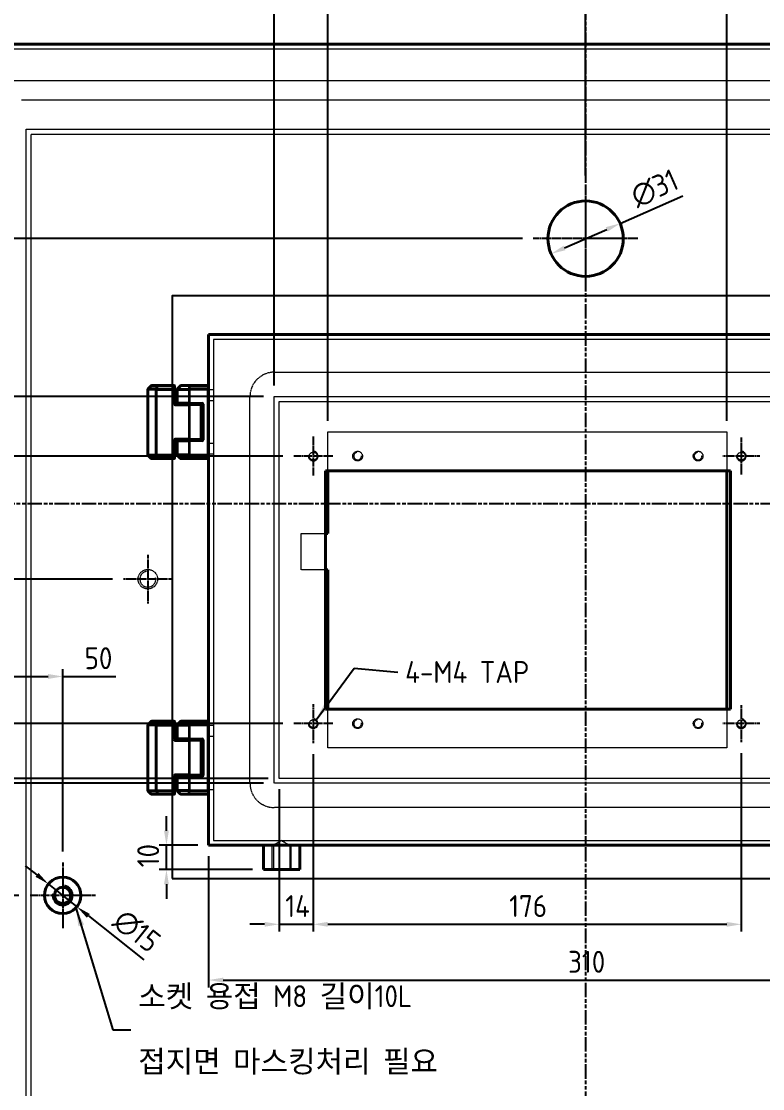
# Model space of a CAD drawing. Header units: millimetres. Extents: x 0 to 3567, y 0 to 2523.
# Drawn here: x 709.9 to 1014.7, y 529.5 to 968.3 of the extents above; entities that cross this region are included whole.
import ezdxf

# ---------------------------------------------------------------- set-up
doc = ezdxf.new("R2010")
doc.units = ezdxf.units.MM
doc.header["$LTSCALE"] = 3
for name, pattern in [('CHAIN', [0.7087, 0.4724, -0.0591, 0.1181, -0.0591]), ('DASHED', [0.2067, 0.1654, -0.0413]), ('DOUBLE_DASH_CHAIN', [1.2403, 0.6614, -0.0827, 0.1654, -0.0827, 0.1654, -0.0827])]:
    doc.linetypes.add(name, pattern=pattern)
for name, color, linetype, lineweight, true_color in [('가려진 것(ISO)', 2, 'DASHED', 18, 0xffff00), ('가시적인 것(ISO)', 3, 'Continuous', 40, 0x00ff00), ('가시적인 좁은 것(ISO)', 3, 'Continuous', 35, 0x00ff00), ('기호(ISO)', 5, 'Continuous', 25, 0x0000ff), ('중심 표식(ISO)', 1, 'Continuous', 25, 0xff0000), ('치수(ISO)', 2, 'Continuous', 25, 0xffff00)]:
    doc.layers.add(name, color=color, linetype=linetype, lineweight=lineweight, true_color=true_color)
doc.layers.add('단면선(ISO)', color=7, linetype='CHAIN', lineweight=25)
doc.layers.add('상세 경계(JIS)', color=7, linetype='Continuous', lineweight=25)
doc.styles.add('부품번호텍스트_PSTEK_POSCO', font='isocp.shx')
doc.styles.add('치수 텍스트_PSTEK_POSCO', font='isocp.shx')
doc.dimstyles.new('치수_PSTEK_POSCO', dxfattribs={"dimscale": 3, "dimtxt": 3, "dimasz": 2, "dimexe": 1, "dimexo": 1.5, "dimgap": 1, "dimtad": 1, "dimrnd": 1e-08, "dimdsep": 46, "dimtxsty": '치수 텍스트_PSTEK_POSCO', "dimcen": 0.09, "dimdle": 10, "dimclrd": 7, "dimclre": 7, "dimclrt": 2, "dimadec": 1, "dimazin": 2, "dimtfac": 1, "dimtmove": 0, "dimatfit": 3, "dimfxl": 1, "dimtolj": 1, "dimlwd": -1, "dimlwe": -1, "dimarcsym": 0})
doc.dimstyles.new('치수_PSTEK_POSCO$7', dxfattribs={"dimscale": 3, "dimtxt": 3, "dimasz": 2.5, "dimexe": 1, "dimexo": 1.5, "dimgap": 1, "dimtad": 1, "dimrnd": 1e-08, "dimdsep": 46, "dimtxsty": '치수 텍스트_PSTEK_POSCO', "dimcen": 0.09, "dimdle": 10, "dimclrd": 7, "dimclre": 7, "dimclrt": 2, "dimadec": 1, "dimazin": 2, "dimtfac": 1, "dimtmove": 0, "dimatfit": 3, "dimfxl": 1, "dimtolj": 1, "dimlwd": -1, "dimlwe": -1, "dimarcsym": 0})

# ---------------------------------------------------------------- blocks, each defined once
blk = doc.blocks.new('2dTransSection0')
at = {"layer": '단면선(ISO)', "linetype": 'DOUBLE_DASH_CHAIN'}
blk.add_line((313.98, 332.4), (313.98, 91.37), dxfattribs=at)
blk = doc.blocks.new('2dTransSection1')
at = {"layer": '단면선(ISO)', "linetype": 'DOUBLE_DASH_CHAIN'}
blk.add_line((218.88, 256.69), (406.71, 256.69), dxfattribs=at)
blk = doc.blocks.new('*D25')
at = {"layer": 'Defpoints', "color": 0, "transparency": 16777216}
for p in [(676.94, 958.98), (1122.45, 958.98), (1206.94, 288.98)]:
    blk.add_point(p, dxfattribs=at)
at = {"layer": '치수(ISO)', "color": 7, "transparency": 16777216}
blk.add_line((1122.45, 294.98), (1122.45, 952.98), dxfattribs=at)
for points in [[(1121.45, 952.98), (1123.45, 952.98), (1122.45, 958.98)], [(1121.45, 294.98), (1123.45, 294.98), (1122.45, 288.98)]]:
    blk.add_solid(points, dxfattribs=at)
at = {"layer": '치수(ISO)', "color": 2, "transparency": 16777216, "insert": (1114.95, 308.1), "char_height": 9, "attachment_point": 4, "rotation": 90, "style": '치수 텍스트_PSTEK_POSCO'}
blk.add_mtext('\\A1;670', dxfattribs=at)
blk = doc.blocks.new('*D26')
at = {"layer": 'Defpoints', "color": 0, "transparency": 16777216}
for p in [(676.94, 1027.64), (676.94, 958.98), (1206.94, 958.98)]:
    blk.add_point(p, dxfattribs=at)
at = {"layer": '치수(ISO)', "color": 7, "transparency": 16777216}
for p, q in [((676.94, 963.48), (676.94, 1030.64)), ((1200.94, 1027.64), (682.94, 1027.64)), ((1206.94, 963.48), (1206.94, 1030.64))]:
    blk.add_line(p, q, dxfattribs=at)
for points in [[(682.94, 1028.64), (682.94, 1026.64), (676.94, 1027.64)], [(1200.94, 1028.64), (1200.94, 1026.64), (1206.94, 1027.64)]]:
    blk.add_solid(points, dxfattribs=at)
at = {"layer": '치수(ISO)', "color": 2, "transparency": 16777216, "insert": (933.83, 1035.14), "char_height": 9, "attachment_point": 4, "style": '치수 텍스트_PSTEK_POSCO'}
blk.add_mtext('\\A1;530', dxfattribs=at)
blk = doc.blocks.new('*D30')
at = {"layer": 'Defpoints', "color": 0, "transparency": 16777216}
for p in [(676.94, 958.98), (866.94, 455.53), (866.94, 431.21)]:
    blk.add_point(p, dxfattribs=at)
at = {"layer": '치수(ISO)', "color": 7, "transparency": 16777216}
for p, q in [((866.94, 435.71), (866.94, 458.53)), ((682.94, 455.53), (860.94, 455.53))]:
    blk.add_line(p, q, dxfattribs=at)
for points in [[(682.94, 456.53), (682.94, 454.53), (676.94, 455.53)], [(860.94, 456.53), (860.94, 454.53), (866.94, 455.53)]]:
    blk.add_solid(points, dxfattribs=at)
at = {"layer": '치수(ISO)', "color": 2, "transparency": 16777216, "insert": (777.45, 463.03), "char_height": 9, "attachment_point": 4, "style": '치수 텍스트_PSTEK_POSCO'}
blk.add_mtext('\\A1;190', dxfattribs=at)
blk = doc.blocks.new('2dDetail0')
at = {"layer": '상세 경계(JIS)', "flags": 128}
blk.add_lwpolyline([(257.31, 205.32), (369.38, 205.32), (369.38, 285.18), (257.31, 285.18), (257.31, 205.32)], dxfattribs=at)
at = {"layer": '상세 경계(JIS)', "insert": (372.68, 214.36), "char_height": 5, "attachment_point": 7, "style": '부품번호텍스트_PSTEK_POSCO'}
blk.add_mtext('D', dxfattribs=at)
blk = doc.blocks.new('*D50')
at = {"layer": 'Defpoints', "color": 0, "transparency": 16777216}
for p in [(676.94, 958.98), (608.71, 814.08), (813.94, 814.08)]:
    blk.add_point(p, dxfattribs=at)
at = {"layer": '치수(ISO)', "color": 7, "transparency": 16777216}
for p, q in [((672.44, 958.98), (605.71, 958.98)), ((608.71, 952.98), (608.71, 820.08)), ((809.44, 814.08), (605.71, 814.08))]:
    blk.add_line(p, q, dxfattribs=at)
for points in [[(607.71, 952.98), (609.71, 952.98), (608.71, 958.98)], [(607.71, 820.08), (609.71, 820.08), (608.71, 814.08)]]:
    blk.add_solid(points, dxfattribs=at)
at = {"layer": '치수(ISO)', "color": 2, "transparency": 16777216, "insert": (601.21, 898.61), "char_height": 9, "attachment_point": 4, "rotation": 90, "style": '치수 텍스트_PSTEK_POSCO'}
blk.add_mtext('\\A1;144.9', dxfattribs=at)
blk = doc.blocks.new('*D92')
at = {"layer": 'Defpoints', "color": 0, "transparency": 16777216}
for p in [(813.94, 974.87), (676.94, 958.98), (813.94, 814.08)]:
    blk.add_point(p, dxfattribs=at)
at = {"layer": '치수(ISO)', "color": 7, "transparency": 16777216}
for p, q in [((676.94, 963.48), (676.94, 977.87)), ((682.94, 974.87), (807.94, 974.87)), ((813.94, 818.58), (813.94, 977.87))]:
    blk.add_line(p, q, dxfattribs=at)
for points in [[(682.94, 975.87), (682.94, 973.87), (676.94, 974.87)], [(807.94, 975.87), (807.94, 973.87), (813.94, 974.87)]]:
    blk.add_solid(points, dxfattribs=at)
at = {"layer": '치수(ISO)', "color": 2, "transparency": 16777216, "insert": (738.24, 982.37), "char_height": 9, "attachment_point": 4, "style": '치수 텍스트_PSTEK_POSCO'}
blk.add_mtext('\\A1;137', dxfattribs=at)
blk = doc.blocks.new('*D93')
at = {"layer": 'Defpoints', "color": 0, "transparency": 16777216}
for p in [(835.94, 974.87), (813.94, 814.08), (835.94, 799.58)]:
    blk.add_point(p, dxfattribs=at)
at = {"layer": '치수(ISO)', "color": 7, "transparency": 16777216}
for p, q in [((813.94, 818.58), (813.94, 977.87)), ((819.94, 974.87), (829.94, 974.87)), ((835.94, 804.08), (835.94, 977.87))]:
    blk.add_line(p, q, dxfattribs=at)
for points in [[(819.94, 975.87), (819.94, 973.87), (813.94, 974.87)], [(829.94, 975.87), (829.94, 973.87), (835.94, 974.87)]]:
    blk.add_solid(points, dxfattribs=at)
at = {"layer": '치수(ISO)', "color": 2, "transparency": 16777216, "insert": (819.6, 982.37), "char_height": 9, "attachment_point": 4, "style": '치수 텍스트_PSTEK_POSCO'}
blk.add_mtext('\\A1;22', dxfattribs=at)
blk = doc.blocks.new('*D94')
at = {"layer": 'Defpoints', "color": 0, "transparency": 16777216}
for p in [(999.94, 974.87), (835.94, 799.58), (999.94, 799.58)]:
    blk.add_point(p, dxfattribs=at)
at = {"layer": '치수(ISO)', "color": 7, "transparency": 16777216}
for p, q in [((835.94, 804.08), (835.94, 977.87)), ((841.94, 974.87), (993.94, 974.87)), ((999.94, 804.08), (999.94, 977.87))]:
    blk.add_line(p, q, dxfattribs=at)
for points in [[(841.94, 975.87), (841.94, 973.87), (835.94, 974.87)], [(993.94, 975.87), (993.94, 973.87), (999.94, 974.87)]]:
    blk.add_solid(points, dxfattribs=at)
at = {"layer": '치수(ISO)', "color": 2, "transparency": 16777216, "insert": (891.67, 982.37), "char_height": 9, "attachment_point": 4, "style": '치수 텍스트_PSTEK_POSCO'}
blk.add_mtext('\\A1;164', dxfattribs=at)
blk = doc.blocks.new('*D95')
at = {"layer": 'Defpoints', "color": 0, "transparency": 16777216}
for p in [(608.71, 814.08), (813.94, 814.08), (813.94, 655.08)]:
    blk.add_point(p, dxfattribs=at)
at = {"layer": '치수(ISO)', "color": 7, "transparency": 16777216}
for p, q in [((809.44, 814.08), (605.71, 814.08)), ((608.71, 661.08), (608.71, 808.08)), ((809.44, 655.08), (605.71, 655.08))]:
    blk.add_line(p, q, dxfattribs=at)
for points in [[(607.71, 808.08), (609.71, 808.08), (608.71, 814.08)], [(607.71, 661.08), (609.71, 661.08), (608.71, 655.08)]]:
    blk.add_solid(points, dxfattribs=at)
at = {"layer": '치수(ISO)', "color": 2, "transparency": 16777216, "insert": (601.21, 727.06), "char_height": 9, "attachment_point": 4, "rotation": 90, "style": '치수 텍스트_PSTEK_POSCO'}
blk.add_mtext('\\A1;159', dxfattribs=at)
blk = doc.blocks.new('*D96')
at = {"layer": 'Defpoints', "color": 0, "transparency": 16777216}
for p in [(786.94, 629.58), (1096.94, 629.58), (1096.94, 574.17)]:
    blk.add_point(p, dxfattribs=at)
at = {"layer": '치수(ISO)', "color": 7, "transparency": 16777216}
for p, q in [((786.94, 625.08), (786.94, 571.17)), ((1096.94, 625.08), (1096.94, 571.17)), ((792.94, 574.17), (1090.94, 574.17))]:
    blk.add_line(p, q, dxfattribs=at)
for points in [[(792.94, 575.17), (792.94, 573.17), (786.94, 574.17)], [(1090.94, 575.17), (1090.94, 573.17), (1096.94, 574.17)]]:
    blk.add_solid(points, dxfattribs=at)
at = {"layer": '치수(ISO)', "color": 2, "transparency": 16777216, "insert": (934.73, 581.67), "char_height": 9, "attachment_point": 4, "style": '치수 텍스트_PSTEK_POSCO'}
blk.add_mtext('\\A1;310', dxfattribs=at)
blk = doc.blocks.new('*D98')
at = {"layer": 'Defpoints', "color": 0, "transparency": 16777216}
for p in [(829.94, 671.58), (815.94, 657.08), (829.94, 597.08)]:
    blk.add_point(p, dxfattribs=at)
at = {"layer": '치수(ISO)', "color": 7, "transparency": 16777216}
for p, q in [((829.94, 667.08), (829.94, 594.08)), ((815.94, 652.58), (815.94, 594.08)), ((809.94, 597.08), (803.94, 597.08)), ((815.94, 597.08), (829.94, 597.08)), ((835.94, 597.08), (841.94, 597.08))]:
    blk.add_line(p, q, dxfattribs=at)
for points in [[(809.94, 598.08), (809.94, 596.08), (815.94, 597.08)], [(835.94, 598.08), (835.94, 596.08), (829.94, 597.08)]]:
    blk.add_solid(points, dxfattribs=at)
at = {"layer": '치수(ISO)', "color": 2, "transparency": 16777216, "insert": (818.44, 604.58), "char_height": 9, "attachment_point": 4, "style": '치수 텍스트_PSTEK_POSCO'}
blk.add_mtext('\\A1;14', dxfattribs=at)
blk = doc.blocks.new('*D99')
at = {"layer": 'Defpoints', "color": 0, "transparency": 16777216}
for p in [(829.94, 671.58), (1005.94, 671.96), (1005.94, 597.08)]:
    blk.add_point(p, dxfattribs=at)
at = {"layer": '치수(ISO)', "color": 7, "transparency": 16777216}
for p, q in [((829.94, 667.08), (829.94, 594.08)), ((1005.94, 667.46), (1005.94, 594.08)), ((835.94, 597.08), (999.94, 597.08))]:
    blk.add_line(p, q, dxfattribs=at)
for points in [[(835.94, 598.08), (835.94, 596.08), (829.94, 597.08)], [(999.94, 598.08), (999.94, 596.08), (1005.94, 597.08)]]:
    blk.add_solid(points, dxfattribs=at)
at = {"layer": '치수(ISO)', "color": 2, "transparency": 16777216, "insert": (910.51, 604.58), "char_height": 9, "attachment_point": 4, "style": '치수 텍스트_PSTEK_POSCO'}
blk.add_mtext('\\A1;176', dxfattribs=at)
blk = doc.blocks.new('*D100')
at = {"layer": 'Defpoints', "color": 0, "transparency": 16777216}
for p in [(821.94, 789.58), (632.86, 679.58), (821.94, 679.58)]:
    blk.add_point(p, dxfattribs=at)
at = {"layer": '치수(ISO)', "color": 7, "transparency": 16777216}
for p, q in [((817.44, 789.58), (629.86, 789.58)), ((632.86, 783.58), (632.86, 685.58)), ((817.44, 679.58), (629.86, 679.58))]:
    blk.add_line(p, q, dxfattribs=at)
for points in [[(631.86, 783.58), (633.86, 783.58), (632.86, 789.58)], [(631.86, 685.58), (633.86, 685.58), (632.86, 679.58)]]:
    blk.add_solid(points, dxfattribs=at)
at = {"layer": '치수(ISO)', "color": 2, "transparency": 16777216, "insert": (625.36, 728.27), "char_height": 9, "attachment_point": 4, "rotation": 90, "style": '치수 텍스트_PSTEK_POSCO'}
blk.add_mtext('\\A1;110', dxfattribs=at)
blk = doc.blocks.new('*D101')
at = {"layer": 'Defpoints', "color": 0, "transparency": 16777216}
for p in [(821.94, 679.58), (632.86, 657.08), (815.94, 657.08)]:
    blk.add_point(p, dxfattribs=at)
at = {"layer": '치수(ISO)', "color": 7, "transparency": 16777216}
for p, q in [((817.44, 679.58), (629.86, 679.58)), ((632.86, 673.58), (632.86, 663.08)), ((811.44, 657.08), (629.86, 657.08))]:
    blk.add_line(p, q, dxfattribs=at)
for points in [[(631.86, 673.58), (633.86, 673.58), (632.86, 679.58)], [(631.86, 663.08), (633.86, 663.08), (632.86, 657.08)]]:
    blk.add_solid(points, dxfattribs=at)
at = {"layer": '치수(ISO)', "color": 2, "transparency": 16777216, "insert": (625.35, 658.58), "char_height": 9, "attachment_point": 4, "rotation": 90, "style": '치수 텍스트_PSTEK_POSCO'}
blk.add_mtext('\\A1;22.5', dxfattribs=at)
blk = doc.blocks.new('*D117')
at = {"layer": 'Defpoints', "color": 0, "transparency": 16777216}
for p in [(676.94, 698.98), (726.94, 622.48), (676.94, 576.27)]:
    blk.add_point(p, dxfattribs=at)
at = {"layer": '치수(ISO)', "color": 7, "transparency": 16777216}
for p, q in [((682.94, 698.98), (720.94, 698.98)), ((726.94, 626.98), (726.94, 701.98)), ((726.94, 698.98), (748.85, 698.98))]:
    blk.add_line(p, q, dxfattribs=at)
for points in [[(682.94, 699.98), (682.94, 697.98), (676.94, 698.98)], [(720.94, 699.98), (720.94, 697.98), (726.94, 698.98)]]:
    blk.add_solid(points, dxfattribs=at)
at = {"layer": '치수(ISO)', "color": 2, "transparency": 16777216, "insert": (735.94, 706.48), "char_height": 9, "attachment_point": 4, "style": '치수 텍스트_PSTEK_POSCO'}
blk.add_mtext('\\A1;50', dxfattribs=at)
blk = doc.blocks.new('*D118')
at = {"layer": 'Defpoints', "color": 0, "transparency": 16777216}
for p in [(713.44, 608.98), (608.71, 288.98), (676.94, 288.98)]:
    blk.add_point(p, dxfattribs=at)
at = {"layer": '치수(ISO)', "color": 7, "transparency": 16777216}
for p, q in [((708.94, 608.98), (605.71, 608.98)), ((608.71, 602.98), (608.71, 294.98)), ((672.44, 288.98), (605.71, 288.98))]:
    blk.add_line(p, q, dxfattribs=at)
for points in [[(607.71, 602.98), (609.71, 602.98), (608.71, 608.98)], [(607.71, 294.98), (609.71, 294.98), (608.71, 288.98)]]:
    blk.add_solid(points, dxfattribs=at)
at = {"layer": '치수(ISO)', "color": 2, "transparency": 16777216, "insert": (601.21, 440.87), "char_height": 9, "attachment_point": 4, "rotation": 90, "style": '치수 텍스트_PSTEK_POSCO'}
blk.add_mtext('\\A1;320', dxfattribs=at)
blk = doc.blocks.new('*D123')
at = {"layer": 'Defpoints', "color": 0, "transparency": 16777216}
for p in [(751.94, 738.98), (647.72, 488.98), (751.94, 488.98)]:
    blk.add_point(p, dxfattribs=at)
at = {"layer": '치수(ISO)', "color": 7, "transparency": 16777216}
for p, q in [((747.44, 738.98), (644.72, 738.98)), ((647.72, 732.98), (647.72, 494.98)), ((747.44, 488.98), (644.72, 488.98))]:
    blk.add_line(p, q, dxfattribs=at)
for points in [[(646.72, 732.98), (648.72, 732.98), (647.72, 738.98)], [(646.72, 494.98), (648.72, 494.98), (647.72, 488.98)]]:
    blk.add_solid(points, dxfattribs=at)
at = {"layer": '치수(ISO)', "color": 2, "transparency": 16777216, "insert": (640.22, 619.1), "char_height": 9, "attachment_point": 4, "rotation": 90, "style": '치수 텍스트_PSTEK_POSCO'}
blk.add_mtext('\\A1;250', dxfattribs=at)
blk = doc.blocks.new('*D124')
at = {"layer": 'Defpoints', "color": 0, "transparency": 16777216}
for p in [(769.6, 629.58), (786.94, 629.58), (809.44, 619.58)]:
    blk.add_point(p, dxfattribs=at)
at = {"layer": '치수(ISO)', "color": 7, "transparency": 16777216}
for p, q in [((769.6, 635.58), (769.6, 641.58)), ((782.44, 629.58), (766.6, 629.58)), ((769.6, 619.58), (769.6, 629.58)), ((804.94, 619.58), (766.6, 619.58)), ((769.6, 613.58), (769.6, 607.58))]:
    blk.add_line(p, q, dxfattribs=at)
for points in [[(768.6, 635.58), (770.6, 635.58), (769.6, 629.58)], [(768.6, 613.58), (770.6, 613.58), (769.6, 619.58)]]:
    blk.add_solid(points, dxfattribs=at)
at = {"layer": '치수(ISO)', "color": 2, "transparency": 16777216, "insert": (762.1, 620.52), "char_height": 9, "attachment_point": 4, "rotation": 90, "style": '치수 텍스트_PSTEK_POSCO'}
blk.add_mtext('\\A1;10', dxfattribs=at)
blk = doc.blocks.new('*D125')
at = {"layer": 'Defpoints', "color": 0, "transparency": 16777216}
for p in [(721.07, 613.65), (732.8, 604.3)]:
    blk.add_point(p, dxfattribs=at)
at = {"layer": '치수(ISO)', "color": 7, "transparency": 16777216}
for p, q in [((716.38, 617.39), (711.69, 621.13)), ((721.07, 613.65), (732.8, 604.3)), ((737.5, 600.57), (760.28, 582.42))]:
    blk.add_line(p, q, dxfattribs=at)
for points in [[(717, 618.17), (715.76, 616.61), (721.07, 613.65)], [(738.12, 601.35), (736.87, 599.78), (732.8, 604.3)]]:
    blk.add_solid(points, dxfattribs=at)
at = {"layer": '치수(ISO)', "color": 2, "transparency": 16777216, "insert": (749.65, 600.48), "char_height": 9, "attachment_point": 4, "rotation": 321.4573, "style": '치수 텍스트_PSTEK_POSCO'}
blk.add_mtext('\\A1;∅15', dxfattribs=at)
blk = doc.blocks.new('*D129')
at = {"layer": 'Defpoints', "color": 0, "transparency": 16777216}
for p in [(638.31, 958.98), (676.94, 958.98), (920.44, 878.98)]:
    blk.add_point(p, dxfattribs=at)
at = {"layer": '치수(ISO)', "color": 7, "transparency": 16777216}
for p, q in [((672.44, 958.98), (635.31, 958.98)), ((638.31, 884.98), (638.31, 952.98)), ((915.94, 878.98), (635.31, 878.98))]:
    blk.add_line(p, q, dxfattribs=at)
for points in [[(637.31, 952.98), (639.31, 952.98), (638.31, 958.98)], [(637.31, 884.98), (639.31, 884.98), (638.31, 878.98)]]:
    blk.add_solid(points, dxfattribs=at)
at = {"layer": '치수(ISO)', "color": 2, "transparency": 16777216, "insert": (630.81, 914.02), "char_height": 9, "attachment_point": 4, "rotation": 90, "style": '치수 텍스트_PSTEK_POSCO'}
blk.add_mtext('\\A1;80', dxfattribs=at)
blk = doc.blocks.new('*D130')
at = {"layer": 'Defpoints', "color": 0, "transparency": 16777216}
for p in [(676.94, 1006.41), (676.94, 958.98), (941.94, 900.48)]:
    blk.add_point(p, dxfattribs=at)
at = {"layer": '치수(ISO)', "color": 7, "transparency": 16777216}
for p, q in [((676.94, 963.48), (676.94, 1009.41)), ((941.94, 904.98), (941.94, 1009.41)), ((935.94, 1006.41), (682.94, 1006.41))]:
    blk.add_line(p, q, dxfattribs=at)
for points in [[(682.94, 1007.41), (682.94, 1005.41), (676.94, 1006.41)], [(935.94, 1007.41), (935.94, 1005.41), (941.94, 1006.41)]]:
    blk.add_solid(points, dxfattribs=at)
at = {"layer": '치수(ISO)', "color": 2, "transparency": 16777216, "insert": (801.04, 1013.91), "char_height": 9, "attachment_point": 4, "style": '치수 텍스트_PSTEK_POSCO'}
blk.add_mtext('\\A1;265', dxfattribs=at)
blk = doc.blocks.new('*D131')
at = {"layer": 'Defpoints', "color": 0, "transparency": 16777216}
for p in [(956.12, 885.23), (927.75, 872.73)]:
    blk.add_point(p, dxfattribs=at)
at = {"layer": '치수(ISO)', "color": 7, "transparency": 16777216}
for p, q in [((956.12, 885.23), (981.93, 896.6)), ((933.24, 875.15), (950.63, 882.81))]:
    blk.add_line(p, q, dxfattribs=at)
for points in [[(950.23, 883.72), (951.04, 881.89), (956.12, 885.23)], [(932.84, 876.06), (933.65, 874.23), (927.75, 872.73)]]:
    blk.add_solid(points, dxfattribs=at)
at = {"layer": '치수(ISO)', "color": 2, "transparency": 16777216, "insert": (961.34, 895.72), "char_height": 9, "attachment_point": 4, "rotation": 23.7756, "style": '치수 텍스트_PSTEK_POSCO'}
blk.add_mtext('\\A1;∅31', dxfattribs=at)

msp = doc.modelspace()

# ---------------------------------------------------------------- linework, layer by layer
at = {"layer": '가려진 것(ISO)'}
for p, q in [((678.9382, 956.9776), (1204.9382, 956.9776)), ((691.9382, 943.9776), (1191.9382, 943.9776)), ((1173.9382, 935.9776), (709.9382, 935.9776)), ((711.9382, 923.9776), (1171.9382, 923.9776)), ((711.9382, 323.9776), (711.9382, 923.9776)), ((713.9382, 921.9776), (1169.9382, 921.9776)), ((713.9382, 325.9776), (713.9382, 921.9776)), ((788.9382, 837.5776), (788.9382, 631.5776)), ((1094.9382, 837.5776), (788.9382, 837.5776)), ((813.9382, 824.0776), (1069.9382, 824.0776)), ((788.9382, 816.8276), (786.9382, 816.8276)), ((788.9382, 812.3276), (786.9382, 812.3276)), ((803.9382, 655.0776), (803.9382, 814.0776)), ((813.9382, 814.0776), (1069.9382, 814.0776)), ((813.9382, 655.0776), (813.9382, 814.0776)), ((815.9382, 812.0776), (1067.9382, 812.0776)), ((815.9382, 657.0776), (815.9382, 812.0776)), ((835.9382, 783.5776), (835.9382, 799.5776)), ((835.9382, 799.5776), (999.9382, 799.5776)), ((999.9382, 799.5776), (999.9382, 783.5776)), ((788.9382, 794.8276), (786.9382, 794.8276)), ((788.9382, 790.3276), (786.9382, 790.3276)), ((824.9382, 742.7776), (824.9382, 757.7776)), ((824.9382, 757.7776), (834.9382, 757.7776)), ((834.9382, 742.7776), (824.9382, 742.7776)), ((835.9382, 669.5776), (835.9382, 685.5776)), ((999.9382, 685.5776), (999.9382, 669.5776)), ((788.9382, 678.8276), (786.9382, 678.8276)), ((788.9382, 674.3276), (786.9382, 674.3276)), ((999.9382, 669.5776), (835.9382, 669.5776)), ((788.9382, 656.8276), (786.9382, 656.8276)), ((1069.9382, 655.0776), (813.9382, 655.0776)), ((1067.9382, 657.0776), (815.9382, 657.0776)), ((788.9382, 652.3276), (786.9382, 652.3276)), ((1069.9382, 645.0776), (813.9382, 645.0776)), ((788.9382, 631.5776), (1094.9382, 631.5776)), ((812.9382, 629.5776), (812.9382, 619.5776)), ((816.9382, 631.5745), (813.6147, 629.5776)), ((813.6147, 629.5776), (813.6147, 619.5776)), ((816.9382, 631.5745), (820.2617, 629.5776)), ((820.2617, 629.5776), (820.2617, 619.5776)), ((820.9382, 619.5776), (820.9382, 629.5776))]:
    msp.add_line(p, q, dxfattribs=at)
for centre, radius in [((829.9382, 789.5776), 1.621), ((848.1882, 789.5776), 2), ((988.1882, 789.5776), 2), ((1005.9382, 789.5776), 1.621), ((761.9382, 738.9776), 4), ((829.9382, 679.5776), 1.621), ((848.1882, 679.5776), 2), ((988.1882, 679.5776), 2), ((1005.9382, 679.5776), 1.621)]:
    msp.add_circle(centre, radius, dxfattribs=at)
for centre, radius, start, end in [((813.9382, 814.0776), 10, 90, 180), ((829.9382, 789.5776), 2, 170, 80), ((848.1882, 789.5776), 1.582, 100, 10), ((988.1882, 789.5776), 1.582, 100, 10), ((1005.9382, 789.5776), 2, 170, 80), ((761.9382, 738.9776), 3.256, 100, 10), ((829.9382, 679.5776), 2, 170, 80), ((848.1882, 679.5776), 1.582, 100, 10), ((988.1882, 679.5776), 1.582, 100, 10), ((1005.9382, 679.5776), 2, 170, 80), ((813.9382, 655.0776), 10, 180, 270)]:
    msp.add_arc(centre, radius, start, end, dxfattribs=at)
at = {"layer": '가시적인 것(ISO)'}
for p, q in [((676.9382, 958.9776), (1206.9382, 958.9776)), ((1096.9382, 839.5776), (786.9382, 839.5776)), ((786.9382, 839.5776), (786.9382, 629.5776)), ((761.9382, 790.1604), (761.9382, 816.9947)), ((761.9968, 817.1362), (763.3796, 818.519)), ((763.521, 818.5776), (766.0938, 818.5776)), ((766.0938, 818.5776), (772.7382, 818.5776)), ((772.9382, 818.3776), (772.9382, 816.9947)), ((772.9382, 811.0276), (772.9382, 816.9947)), ((773.9382, 816.9947), (773.9382, 811.2776)), ((775.3796, 818.519), (773.9968, 817.1362)), ((778.9382, 818.5776), (775.521, 818.5776)), ((778.9382, 818.5776), (786.7382, 818.5776)), ((773.1382, 810.8276), (778.9382, 810.8276)), ((778.9382, 811.0776), (774.1382, 811.0776)), ((778.9382, 811.0776), (784.2382, 811.0776)), ((783.7382, 810.8276), (778.9382, 810.8276)), ((783.9382, 810.6276), (783.9382, 796.5276)), ((784.4382, 810.8776), (784.4382, 796.2776)), ((772.9382, 790.1604), (772.9382, 796.1276)), ((778.9382, 796.3276), (773.1382, 796.3276)), ((773.9382, 795.8776), (773.9382, 790.1604)), ((774.1382, 796.0776), (778.9382, 796.0776)), ((778.9382, 796.3276), (783.7382, 796.3276)), ((784.2382, 796.0776), (778.9382, 796.0776)), ((761.9968, 790.019), (763.3796, 788.6362)), ((772.9382, 790.1604), (772.9382, 788.7776)), ((775.3796, 788.6362), (773.9968, 790.019)), ((766.0938, 788.5776), (763.521, 788.5776)), ((772.7382, 788.5776), (766.0938, 788.5776)), ((775.521, 788.5776), (778.9382, 788.5776)), ((786.7382, 788.5776), (778.9382, 788.5776)), ((834.9382, 685.5776), (834.9382, 783.5776)), ((834.9382, 783.5776), (1001.4382, 783.5776)), ((835.9382, 757.7776), (835.9382, 783.5776)), ((999.9382, 783.5776), (999.9382, 685.5776)), ((1001.4382, 783.5776), (1001.4382, 685.5776)), ((834.9382, 757.7776), (835.9382, 757.7776)), ((835.9382, 742.7776), (834.9382, 742.7776)), ((835.9382, 685.5776), (835.9382, 742.7776)), ((1001.4382, 685.5776), (834.9382, 685.5776)), ((761.9968, 679.1362), (763.3796, 680.519)), ((763.521, 680.5776), (766.0938, 680.5776)), ((766.0938, 680.5776), (772.7382, 680.5776)), ((772.9382, 680.3776), (772.9382, 678.9947)), ((775.3796, 680.519), (773.9968, 679.1362)), ((778.9382, 680.5776), (775.521, 680.5776)), ((778.9382, 680.5776), (786.7382, 680.5776)), ((761.9382, 652.1604), (761.9382, 678.9947)), ((772.9382, 673.0276), (772.9382, 678.9947)), ((773.9382, 678.9947), (773.9382, 673.2776)), ((773.1382, 672.8276), (778.9382, 672.8276)), ((778.9382, 673.0776), (774.1382, 673.0776)), ((778.9382, 673.0776), (784.2382, 673.0776)), ((783.7382, 672.8276), (778.9382, 672.8276)), ((783.9382, 672.6276), (783.9382, 658.5276)), ((784.4382, 672.8776), (784.4382, 658.2776)), ((778.9382, 658.3276), (773.1382, 658.3276)), ((778.9382, 658.3276), (783.7382, 658.3276)), ((772.9382, 652.1604), (772.9382, 658.1276)), ((773.9382, 657.8776), (773.9382, 652.1604)), ((774.1382, 658.0776), (778.9382, 658.0776)), ((784.2382, 658.0776), (778.9382, 658.0776)), ((761.9968, 652.019), (763.3796, 650.6362)), ((766.0938, 650.5776), (763.521, 650.5776)), ((772.7382, 650.5776), (766.0938, 650.5776)), ((772.9382, 652.1604), (772.9382, 650.7776)), ((775.3796, 650.6362), (773.9968, 652.019)), ((775.521, 650.5776), (778.9382, 650.5776)), ((786.7382, 650.5776), (778.9382, 650.5776)), ((786.9382, 629.5776), (1096.9382, 629.5776)), ((809.4382, 629.5776), (809.4382, 619.5776)), ((824.4382, 629.5776), (824.4382, 619.5776)), ((809.4382, 619.5776), (824.4382, 619.5776))]:
    msp.add_line(p, q, dxfattribs=at)
for centre, radius in [((941.9382, 878.9776), 15.5), ((726.9382, 608.9776), 7.5), ((726.9382, 608.9776), 3.3235)]:
    msp.add_circle(centre, radius, dxfattribs=at)
for centre, start, end in [((762.1382, 816.9947), 135, 180), ((763.521, 818.3776), 90, 135), ((772.7382, 818.3776), 0, 90), ((774.1382, 816.9947), 135.00001, 180), ((775.521, 818.3776), 90, 135.00001), ((786.7382, 818.3776), 0, 90), ((773.1382, 811.0276), 180, 270), ((774.1382, 811.2776), 180, 270), ((783.7382, 810.6276), 0, 90), ((784.2382, 810.8776), 0, 90), ((773.1382, 796.1276), 90, 180), ((774.1382, 795.8776), 90, 180), ((783.7382, 796.5276), 270, 0), ((784.2382, 796.2776), 270, 0), ((762.1382, 790.1604), 180, 225), ((774.1382, 790.1604), 180, 224.99999), ((763.521, 788.7776), 225, 270), ((772.7382, 788.7776), 270, 0), ((775.521, 788.7776), 224.99999, 270), ((786.7382, 788.7776), 270, 0), ((763.521, 680.3776), 90, 135), ((772.7382, 680.3776), 0, 90), ((775.521, 680.3776), 90, 135.00001), ((786.7382, 680.3776), 0, 90), ((762.1382, 678.9947), 135, 180), ((774.1382, 678.9947), 135.00001, 180), ((773.1382, 673.0276), 180, 270), ((774.1382, 673.2776), 180, 270), ((783.7382, 672.6276), 0, 90), ((784.2382, 672.8776), 0, 90), ((773.1382, 658.1276), 90, 180), ((783.7382, 658.5276), 270, 0), ((784.2382, 658.2776), 270, 0), ((774.1382, 657.8776), 90, 180), ((762.1382, 652.1604), 180, 225), ((763.521, 650.7776), 225, 270), ((772.7382, 650.7776), 270, 0), ((774.1382, 652.1604), 180, 224.99999), ((775.521, 650.7776), 224.99999, 270), ((786.7382, 650.7776), 270, 0)]:
    msp.add_arc(centre, 0.2, start, end, dxfattribs=at)
at = {"layer": '가시적인 좁은 것(ISO)'}
for p, q in [((761.9382, 816.9947), (761.9968, 816.9947)), ((765.3796, 816.9947), (761.9968, 816.9947)), ((761.9968, 790.1604), (761.9968, 816.9947)), ((762.0382, 817.1362), (763.421, 818.519)), ((765.421, 817.1362), (762.0382, 817.1362)), ((763.421, 818.519), (765.9938, 818.519)), ((765.3796, 816.9947), (765.521, 816.9947)), ((765.3796, 790.1604), (765.3796, 816.9947)), ((765.421, 817.1362), (765.9938, 818.519)), ((765.521, 817.1362), (766.0938, 818.519)), ((765.521, 817.1362), (772.7382, 817.1362)), ((765.521, 816.9947), (765.521, 817.1362)), ((765.521, 816.9947), (772.7382, 816.9947)), ((765.521, 790.1604), (765.521, 816.9947)), ((766.0938, 818.5776), (766.0938, 818.519)), ((766.0938, 818.519), (772.7382, 818.519)), ((772.7382, 818.519), (772.7382, 818.5776)), ((772.7382, 818.519), (772.7382, 817.1362)), ((772.7382, 816.9947), (772.7382, 817.1362)), ((772.7382, 811.0276), (772.7382, 816.9947)), ((772.9382, 816.9947), (772.7382, 816.9947)), ((773.9382, 816.9947), (778.9382, 816.9947)), ((773.9968, 817.1362), (778.9382, 817.1362)), ((778.9382, 818.519), (775.3796, 818.519)), ((778.9382, 818.519), (778.9382, 818.5776)), ((778.9382, 818.519), (786.7382, 818.519)), ((778.9382, 818.519), (778.9382, 817.1362)), ((786.7382, 817.1362), (778.9382, 817.1362)), ((778.9382, 817.1362), (778.9382, 816.9947)), ((786.7382, 816.9947), (778.9382, 816.9947)), ((778.9382, 816.9947), (778.9382, 811.2776)), ((786.7382, 818.519), (786.7382, 818.5776)), ((786.7382, 818.519), (786.7382, 817.1362)), ((786.7382, 816.9947), (786.7382, 817.1362)), ((786.7382, 790.1604), (786.7382, 816.9947)), ((786.9382, 816.9947), (786.7382, 816.9947)), ((772.7382, 811.0276), (772.9382, 811.0276)), ((773.1382, 810.8276), (773.1382, 810.6276)), ((773.1382, 810.6276), (778.9382, 810.6276)), ((778.9382, 811.2776), (773.9382, 811.2776)), ((778.9382, 811.2776), (784.2382, 811.2776)), ((778.9382, 811.0776), (778.9382, 811.2776)), ((778.9382, 810.6276), (778.9382, 810.8276)), ((778.9382, 810.6276), (778.9382, 796.5276)), ((783.9382, 810.6276), (778.9382, 810.6276)), ((784.2382, 811.0776), (784.2382, 811.2776)), ((784.6382, 810.8776), (784.4382, 810.8776)), ((784.6382, 810.8776), (784.6382, 796.2776)), ((772.7382, 790.1604), (772.7382, 796.1276)), ((772.9382, 796.1276), (772.7382, 796.1276)), ((778.9382, 796.5276), (773.1382, 796.5276)), ((773.1382, 796.5276), (773.1382, 796.3276)), ((773.9382, 795.8776), (778.9382, 795.8776)), ((778.9382, 796.5276), (783.9382, 796.5276)), ((778.9382, 796.5276), (778.9382, 796.3276)), ((778.9382, 796.0776), (778.9382, 795.8776)), ((784.2382, 795.8776), (778.9382, 795.8776)), ((778.9382, 795.8776), (778.9382, 790.1604)), ((784.2382, 795.8776), (784.2382, 796.0776)), ((784.4382, 796.2776), (784.6382, 796.2776)), ((761.9968, 790.1604), (761.9382, 790.1604)), ((761.9968, 790.1604), (765.3796, 790.1604)), ((762.0382, 790.019), (765.421, 790.019)), ((762.0382, 790.019), (763.421, 788.6362)), ((765.521, 790.1604), (765.3796, 790.1604)), ((765.421, 790.019), (765.9938, 788.6362)), ((765.521, 790.1604), (772.7382, 790.1604)), ((765.521, 790.019), (765.521, 790.1604)), ((765.521, 790.019), (772.7382, 790.019)), ((765.521, 790.019), (766.0938, 788.6362)), ((772.7382, 790.1604), (772.9382, 790.1604)), ((772.7382, 790.019), (772.7382, 790.1604)), ((772.7382, 790.019), (772.7382, 788.6362)), ((778.9382, 790.1604), (773.9382, 790.1604)), ((778.9382, 790.019), (773.9968, 790.019)), ((778.9382, 790.1604), (786.7382, 790.1604)), ((778.9382, 790.019), (778.9382, 790.1604)), ((778.9382, 790.019), (786.7382, 790.019)), ((778.9382, 788.6362), (778.9382, 790.019)), ((786.7382, 790.019), (786.7382, 790.1604)), ((786.7382, 790.1604), (786.9382, 790.1604)), ((786.7382, 790.019), (786.7382, 788.6362)), ((765.9938, 788.6362), (763.421, 788.6362)), ((772.7382, 788.6362), (766.0938, 788.6362)), ((766.0938, 788.6362), (766.0938, 788.5776)), ((772.7382, 788.5776), (772.7382, 788.6362)), ((775.3796, 788.6362), (778.9382, 788.6362)), ((786.7382, 788.6362), (778.9382, 788.6362)), ((778.9382, 788.6362), (778.9382, 788.5776)), ((786.7382, 788.5776), (786.7382, 788.6362)), ((762.0382, 679.1362), (763.421, 680.519)), ((763.421, 680.519), (765.9938, 680.519)), ((765.421, 679.1362), (765.9938, 680.519)), ((765.521, 679.1362), (766.0938, 680.519)), ((766.0938, 680.5776), (766.0938, 680.519)), ((766.0938, 680.519), (772.7382, 680.519)), ((772.7382, 680.519), (772.7382, 680.5776)), ((772.7382, 680.519), (772.7382, 679.1362)), ((778.9382, 680.519), (775.3796, 680.519)), ((778.9382, 680.519), (778.9382, 680.5776)), ((778.9382, 680.519), (786.7382, 680.519)), ((778.9382, 680.519), (778.9382, 679.1362)), ((786.7382, 680.519), (786.7382, 680.5776)), ((786.7382, 680.519), (786.7382, 679.1362)), ((761.9382, 678.9947), (761.9968, 678.9947)), ((765.3796, 678.9947), (761.9968, 678.9947)), ((761.9968, 652.1604), (761.9968, 678.9947)), ((765.421, 679.1362), (762.0382, 679.1362)), ((765.3796, 678.9947), (765.521, 678.9947)), ((765.3796, 652.1604), (765.3796, 678.9947)), ((765.521, 679.1362), (772.7382, 679.1362)), ((765.521, 678.9947), (765.521, 679.1362)), ((765.521, 678.9947), (772.7382, 678.9947)), ((765.521, 652.1604), (765.521, 678.9947)), ((772.7382, 678.9947), (772.7382, 679.1362)), ((772.7382, 673.0276), (772.7382, 678.9947)), ((772.9382, 678.9947), (772.7382, 678.9947)), ((773.9382, 678.9947), (778.9382, 678.9947)), ((773.9968, 679.1362), (778.9382, 679.1362)), ((786.7382, 679.1362), (778.9382, 679.1362)), ((778.9382, 679.1362), (778.9382, 678.9947)), ((786.7382, 678.9947), (778.9382, 678.9947)), ((778.9382, 678.9947), (778.9382, 673.2776)), ((786.7382, 678.9947), (786.7382, 679.1362)), ((786.7382, 652.1604), (786.7382, 678.9947)), ((786.9382, 678.9947), (786.7382, 678.9947)), ((772.7382, 673.0276), (772.9382, 673.0276)), ((773.1382, 672.8276), (773.1382, 672.6276)), ((773.1382, 672.6276), (778.9382, 672.6276)), ((778.9382, 673.2776), (773.9382, 673.2776)), ((778.9382, 673.2776), (784.2382, 673.2776)), ((778.9382, 673.0776), (778.9382, 673.2776)), ((778.9382, 672.6276), (778.9382, 672.8276)), ((778.9382, 672.6276), (778.9382, 658.5276)), ((783.9382, 672.6276), (778.9382, 672.6276)), ((784.2382, 673.0776), (784.2382, 673.2776)), ((784.6382, 672.8776), (784.4382, 672.8776)), ((784.6382, 672.8776), (784.6382, 658.2776)), ((778.9382, 658.5276), (773.1382, 658.5276)), ((773.1382, 658.5276), (773.1382, 658.3276)), ((778.9382, 658.5276), (783.9382, 658.5276)), ((778.9382, 658.5276), (778.9382, 658.3276)), ((784.4382, 658.2776), (784.6382, 658.2776)), ((772.7382, 652.1604), (772.7382, 658.1276)), ((772.9382, 658.1276), (772.7382, 658.1276)), ((773.9382, 657.8776), (778.9382, 657.8776)), ((778.9382, 658.0776), (778.9382, 657.8776)), ((784.2382, 657.8776), (778.9382, 657.8776)), ((778.9382, 657.8776), (778.9382, 652.1604)), ((784.2382, 657.8776), (784.2382, 658.0776)), ((761.9968, 652.1604), (761.9382, 652.1604)), ((761.9968, 652.1604), (765.3796, 652.1604)), ((762.0382, 652.019), (765.421, 652.019)), ((762.0382, 652.019), (763.421, 650.6362)), ((765.9938, 650.6362), (763.421, 650.6362)), ((765.521, 652.1604), (765.3796, 652.1604)), ((765.421, 652.019), (765.9938, 650.6362)), ((765.521, 652.1604), (772.7382, 652.1604)), ((765.521, 652.019), (765.521, 652.1604)), ((765.521, 652.019), (772.7382, 652.019)), ((765.521, 652.019), (766.0938, 650.6362)), ((772.7382, 650.6362), (766.0938, 650.6362)), ((766.0938, 650.6362), (766.0938, 650.5776)), ((772.7382, 652.1604), (772.9382, 652.1604)), ((772.7382, 652.019), (772.7382, 652.1604)), ((772.7382, 652.019), (772.7382, 650.6362)), ((772.7382, 650.5776), (772.7382, 650.6362)), ((778.9382, 652.1604), (773.9382, 652.1604)), ((778.9382, 652.019), (773.9968, 652.019)), ((775.3796, 650.6362), (778.9382, 650.6362)), ((778.9382, 652.1604), (786.7382, 652.1604)), ((778.9382, 652.019), (778.9382, 652.1604)), ((778.9382, 652.019), (786.7382, 652.019)), ((778.9382, 650.6362), (778.9382, 652.019)), ((786.7382, 650.6362), (778.9382, 650.6362)), ((778.9382, 650.6362), (778.9382, 650.5776)), ((786.7382, 652.019), (786.7382, 652.1604)), ((786.7382, 652.1604), (786.9382, 652.1604)), ((786.7382, 652.019), (786.7382, 650.6362)), ((786.7382, 650.5776), (786.7382, 650.6362))]:
    msp.add_line(p, q, dxfattribs=at)
for centre, radius, start, end in [((773.1382, 811.0276), 0.4, 180, 270), ((784.2382, 810.8776), 0.4, 0, 90), ((773.1382, 796.1276), 0.4, 90, 180), ((784.2382, 796.2776), 0.4, 270, 0), ((773.1382, 673.0276), 0.4, 180, 270), ((784.2382, 672.8776), 0.4, 0, 90), ((773.1382, 658.1276), 0.4, 90, 180), ((784.2382, 658.2776), 0.4, 270, 0), ((726.9382, 608.9776), 4, 170, 80)]:
    msp.add_arc(centre, radius, start, end, dxfattribs=at)
for centre, major_axis, ratio, start_param, end_param in [((762.1382, 816.9947), (-0.1414, 0.1414), 0.28108464, 5.7351569, 6.28318531), ((762.1382, 816.9947), (0, -0.2), 0.70710678, 3.92699082, 4.71238898), ((763.521, 818.3776), (-0.1414, 0.1414), 0.28108464, 5.7351569, 6.28318531), ((763.521, 818.3776), (0, 0.2), 0.70710678, 0, 0.78539816), ((765.521, 816.9947), (0, 0.2), 0.70710678, 0.78539816, 1.57079633), ((765.521, 816.9947), (0.1848, -0.0765), 0.67859834, 1.84481053, 2.39283894), ((766.0938, 818.3776), (0, 0.2), 0.70710678, 0, 0.78539816), ((766.0938, 818.3776), (0.1848, -0.0765), 0.67859834, 1.84481053, 2.39283894), ((772.7382, 818.3776), (0.2, 0), 0.70710678, 0, 1.57079633), ((772.7382, 816.9947), (0.2, 0), 0.70710678, 0, 1.57079633), ((786.7382, 818.3776), (0.2, 0), 0.70710678, 0, 1.57079633), ((786.7382, 816.9947), (0.2, 0), 0.70710678, 0, 1.57079633), ((762.1382, 790.1604), (0, -0.2), 0.70710678, 4.71238898, 5.49778714), ((762.1382, 790.1604), (-0.1414, -0.1414), 0.28108464, 0, 0.54802841), ((765.521, 790.1604), (0, 0.2), 0.70710678, 1.57079633, 2.35619449), ((765.521, 790.1604), (-0.1848, -0.0765), 0.67859834, 0.74875372, 1.29678212), ((772.7382, 790.1604), (0.2, 0), 0.70710678, 4.71238898, 6.28318531), ((786.7382, 790.1604), (0.2, 0), 0.70710678, 4.71238898, 6.28318531), ((763.521, 788.7776), (-0.1414, -0.1414), 0.28108464, 0, 0.54802841), ((763.521, 788.7776), (0, -0.2), 0.70710678, 5.49778714, 6.28318531), ((766.0938, 788.7776), (-0.1848, -0.0765), 0.67859834, 0.74875372, 1.29678212), ((766.0938, 788.7776), (0, -0.2), 0.70710678, 5.49778714, 6.28318531), ((772.7382, 788.7776), (0.2, 0), 0.70710678, 4.71238898, 6.28318531), ((786.7382, 788.7776), (0.2, 0), 0.70710678, 4.71238898, 6.28318531), ((763.521, 680.3776), (-0.1414, 0.1414), 0.28108464, 5.7351569, 6.28318531), ((763.521, 680.3776), (0, 0.2), 0.70710678, 0, 0.78539816), ((766.0938, 680.3776), (0, 0.2), 0.70710678, 0, 0.78539816), ((766.0938, 680.3776), (0.1848, -0.0765), 0.67859834, 1.84481053, 2.39283894), ((772.7382, 680.3776), (0.2, 0), 0.70710678, 0, 1.57079633), ((786.7382, 680.3776), (0.2, 0), 0.70710678, 0, 1.57079633), ((762.1382, 678.9947), (-0.1414, 0.1414), 0.28108464, 5.7351569, 6.28318531), ((762.1382, 678.9947), (0, -0.2), 0.70710678, 3.92699082, 4.71238898), ((765.521, 678.9947), (0, 0.2), 0.70710678, 0.78539816, 1.57079633), ((765.521, 678.9947), (0.1848, -0.0765), 0.67859834, 1.84481053, 2.39283894), ((772.7382, 678.9947), (0.2, 0), 0.70710678, 0, 1.57079633), ((786.7382, 678.9947), (0.2, 0), 0.70710678, 0, 1.57079633), ((762.1382, 652.1604), (0, -0.2), 0.70710678, 4.71238898, 5.49778714), ((762.1382, 652.1604), (-0.1414, -0.1414), 0.28108464, 0, 0.54802841), ((763.521, 650.7776), (-0.1414, -0.1414), 0.28108464, 0, 0.54802841), ((763.521, 650.7776), (0, -0.2), 0.70710678, 5.49778714, 6.28318531), ((765.521, 652.1604), (0, 0.2), 0.70710678, 1.57079633, 2.35619449), ((765.521, 652.1604), (-0.1848, -0.0765), 0.67859834, 0.74875372, 1.29678212), ((766.0938, 650.7776), (-0.1848, -0.0765), 0.67859834, 0.74875372, 1.29678212), ((766.0938, 650.7776), (0, -0.2), 0.70710678, 5.49778714, 6.28318531), ((772.7382, 652.1604), (0.2, 0), 0.70710678, 4.71238898, 6.28318531), ((772.7382, 650.7776), (0.2, 0), 0.70710678, 4.71238898, 6.28318531), ((786.7382, 652.1604), (0.2, 0), 0.70710678, 4.71238898, 6.28318531), ((786.7382, 650.7776), (0.2, 0), 0.70710678, 4.71238898, 6.28318531)]:
    msp.add_ellipse(centre, major_axis=major_axis, ratio=ratio, start_param=start_param, end_param=end_param, dxfattribs=at)
at = {"layer": '중심 표식(ISO)', "linetype": 'CHAIN'}
for p, q in [((941.9382, 900.4776), (941.9382, 857.4776)), ((963.4382, 878.9776), (920.4382, 878.9776)), ((829.9382, 797.5776), (829.9382, 781.5776)), ((1005.9382, 797.1986), (1005.9382, 781.9566)), ((837.9382, 789.5776), (821.9382, 789.5776)), ((1013.5592, 789.5776), (998.3172, 789.5776)), ((761.9382, 748.9776), (761.9382, 728.9776)), ((771.9382, 738.9776), (751.9382, 738.9776)), ((829.9382, 687.5776), (829.9382, 671.5776)), ((1005.9382, 687.1986), (1005.9382, 671.9566)), ((837.9382, 679.5776), (821.9382, 679.5776)), ((1013.5592, 679.5776), (998.3172, 679.5776)), ((726.9382, 622.4776), (726.9382, 595.4776)), ((740.4382, 608.9776), (713.4382, 608.9776))]:
    msp.add_line(p, q, dxfattribs=at)

# ---------------------------------------------------------------- block references
at = {"layer": '단면선(ISO)', "xscale": 3, "yscale": 3, "zscale": 3}
for name in ['2dTransSection0', '2dTransSection1']:
    msp.add_blockref(name, (0, 0), dxfattribs=at)
at = {"layer": '상세 경계(JIS)', "xscale": 3, "yscale": 3, "zscale": 3}
msp.add_blockref('2dDetail0', (0, 0), dxfattribs=at)

# ---------------------------------------------------------------- texts
at = {"layer": '기호(ISO)', "color": 2, "true_color": 0xffff00, "char_height": 9, "attachment_point": 4, "style": '치수 텍스트_PSTEK_POSCO'}
for s, insert, width, line_spacing_factor in [('{4-M4 TAP}', (867.7539, 700.812), 61.625654, 0.525), ('{\\fISOCP|b0|i0;\\H9.0000;소켓 용접 M8 길이10L\\P접지면 마스킹처리 필요}', (757.9986, 553.6495), 146.917763, 1.78626)]:
    msp.add_mtext(s, dxfattribs=dict(at, insert=insert, width=width, line_spacing_factor=line_spacing_factor))

# ---------------------------------------------------------------- dimensions: what is measured, and where the dimension line sits
at = {"layer": '치수(ISO)', "color": 7}
for base, p1, p2, angle, override, picture, middle in [((676.9382, 1027.6371), (1206.9382, 958.9776), (676.9382, 958.9776), 180, {"dimdec": 2, "dimtp": 0, "dimtm": 0, "dimtdec": 2, "dimtofl": 0, "dimatfit": 1}, '*D26', (941.9382, 1027.6371)), ((676.9382, 1006.4103), (941.9382, 900.4776), (676.9382, 958.9776), 180, {"dimdec": 2, "dimtp": 0, "dimtm": 0, "dimtdec": 2, "dimtofl": 0, "dimatfit": 1}, '*D130', (809.4382, 1006.4103)), ((813.9382, 974.8734), (676.9382, 958.9776), (813.9382, 814.0776), 180, {"dimdec": 2, "dimtp": 0, "dimtm": 0, "dimtdec": 2, "dimtofl": 0, "dimatfit": 1}, '*D92', (745.4382, 974.8734)), ((835.9382, 974.8734), (813.9382, 814.0776), (835.9382, 799.5776), 180, {"dimdec": 2, "dimtp": 0, "dimtm": 0, "dimtdec": 2, "dimtofl": 0, "dimatfit": 1}, '*D93', (824.9382, 974.8734)), ((999.9382, 974.8734), (835.9382, 799.5776), (999.9382, 799.5776), 180, {"dimdec": 2, "dimtp": 0, "dimtm": 0, "dimtdec": 2, "dimtofl": 0, "dimatfit": 1}, '*D94', (899.3171, 974.8734)), ((608.7093, 814.0776), (676.9382, 958.9776), (813.9382, 814.0776), 270, {"dimdec": 2, "dimtp": 0, "dimtm": 0, "dimtdec": 2, "dimtofl": 0, "dimatfit": 1}, '*D50', (608.7093, 911.5276)), ((638.3121, 958.9776), (920.4382, 878.9776), (676.9382, 958.9776), 90, {"dimdec": 2, "dimtp": 0, "dimtm": 0, "dimtdec": 2, "dimtofl": 0, "dimatfit": 1}, '*D129', (638.3121, 918.9776)), ((1122.4479, 958.9776), (1206.9382, 288.9776), (676.9382, 958.9776), 270, {"dimdec": 2, "dimse1": 1, "dimse2": 1, "dimtp": 0, "dimtm": 0, "dimtdec": 2, "dimtofl": 0, "dimatfit": 1}, '*D25', (1122.4479, 316.4776)), ((866.9382, 455.5289), (676.9382, 958.9776), (866.9382, 431.2071), 180, {"dimdec": 2, "dimse1": 1, "dimtp": 0, "dimtm": 0, "dimtdec": 2, "dimtofl": 0, "dimatfit": 1}, '*D30', (784.6701, 455.5289)), ((608.7093, 814.0776), (813.9382, 655.0776), (813.9382, 814.0776), 90, {"dimdec": 2, "dimtp": 0, "dimtm": 0, "dimtdec": 2, "dimtofl": 0, "dimatfit": 1}, '*D95', (608.7093, 734.5776)), ((632.8553, 679.5776), (821.9382, 789.5776), (821.9382, 679.5776), 90, {"dimdec": 2, "dimtp": 0, "dimtm": 0, "dimtdec": 2, "dimtofl": 0, "dimatfit": 1}, '*D100', (632.8553, 734.5776)), ((647.7193, 488.9776), (751.9382, 738.9776), (751.9382, 488.9776), 90, {"dimdec": 2, "dimtp": 0, "dimtm": 0, "dimtdec": 2, "dimtofl": 0, "dimatfit": 1}, '*D123', (647.7193, 627.314)), ((676.9382, 698.9776), (726.9382, 622.4776), (676.9382, 576.273), 180, {"dimdec": 2, "dimse2": 1, "dimtp": 0, "dimtm": 0, "dimtdec": 2, "dimtofl": 0, "dimatfit": 2}, '*D117', (740.8917, 698.9776)), ((632.8553, 657.0776), (821.9382, 679.5776), (815.9382, 657.0776), 90, {"dimdec": 2, "dimtp": 0, "dimtm": 0, "dimtdec": 2, "dimtofl": 0, "dimatfit": 1}, '*D101', (632.8553, 668.3276)), ((1005.9382, 597.0776), (829.9382, 671.5776), (1005.9382, 671.9566), 180, {"dimdec": 2, "dimtp": 0, "dimtm": 0, "dimtdec": 2, "dimtofl": 0, "dimatfit": 1}, '*D99', (917.9382, 597.0776)), ((769.6038, 629.5776), (809.4382, 619.5776), (786.9382, 629.5776), 270, {"dimdec": 2, "dimtp": 0, "dimtm": 0, "dimtdec": 2, "dimtofl": 1, "dimatfit": 1}, '*D124', (769.6038, 624.5776)), ((1096.9382, 574.1701), (786.9382, 629.5776), (1096.9382, 629.5776), 180, {"dimdec": 2, "dimtp": 0, "dimtm": 0, "dimtdec": 2, "dimtofl": 0, "dimatfit": 1}, '*D96', (941.9382, 574.1701)), ((608.7093, 288.9776), (713.4382, 608.9776), (676.9382, 288.9776), 90, {"dimdec": 2, "dimtp": 0, "dimtm": 0, "dimtdec": 2, "dimtofl": 0, "dimatfit": 1}, '*D118', (608.7093, 448.9776))]:
    dim = msp.add_linear_dim(base=base, p1=p1, p2=p2, angle=angle, dimstyle='치수_PSTEK_POSCO', override=override, dxfattribs=at)
    dim.commit()
    dim.dimension.update_dxf_attribs({"geometry": picture, "text_midpoint": middle, "dimtype": 160})
for p1, p2, picture, middle in [((927.7537, 872.7287), (956.1227, 885.2265), '*D131', (971.7715, 892.1205)), ((721.0721, 613.6508), (732.8043, 604.3044), '*D125', (751.4531, 589.4477))]:
    dim = msp.add_diameter_dim_2p(p1=p1, p2=p2, dimstyle='치수_PSTEK_POSCO', override={"dimdec": 2, "dimlfac": 1, "dimtp": 0, "dimtm": 0, "dimtdec": 2, "dimatfit": 2}, dxfattribs=at)
    dim.commit()
    dim.dimension.update_dxf_attribs({"geometry": picture, "text_midpoint": middle, "dimtype": 163})
dim = msp.add_linear_dim(base=(829.9382, 597.0776), p1=(815.9382, 657.0776), p2=(829.9382, 671.5776), dimstyle='치수_PSTEK_POSCO', override={"dimdec": 2, "dimtp": 0, "dimtm": 0, "dimtdec": 2, "dimtofl": 1, "dimatfit": 1}, dxfattribs=at)
dim.commit()
dim.dimension.update_dxf_attribs({"geometry": '*D98', "text_midpoint": (822.9382, 597.0776), "dimtype": 160})

# ---------------------------------------------------------------- leaders
at = {"layer": '기호(ISO)', "color": 7, "annotation_type": 0, "has_hookline": 1, "hookline_direction": 0}
for points, text_width in [([(831.1258, 681.1868), (846.7485, 702.3549), (864.7539, 700.812)], 52.2), ([(732.3937, 603.831), (747.4986, 553.6495), (754.9986, 553.6495)], 128.2627)]:
    msp.add_leader(points, dimstyle='치수_PSTEK_POSCO$7', override={"dimtad": 0}, dxfattribs=dict(at, text_width=text_width))

doc.saveas('drawing.dxf')
